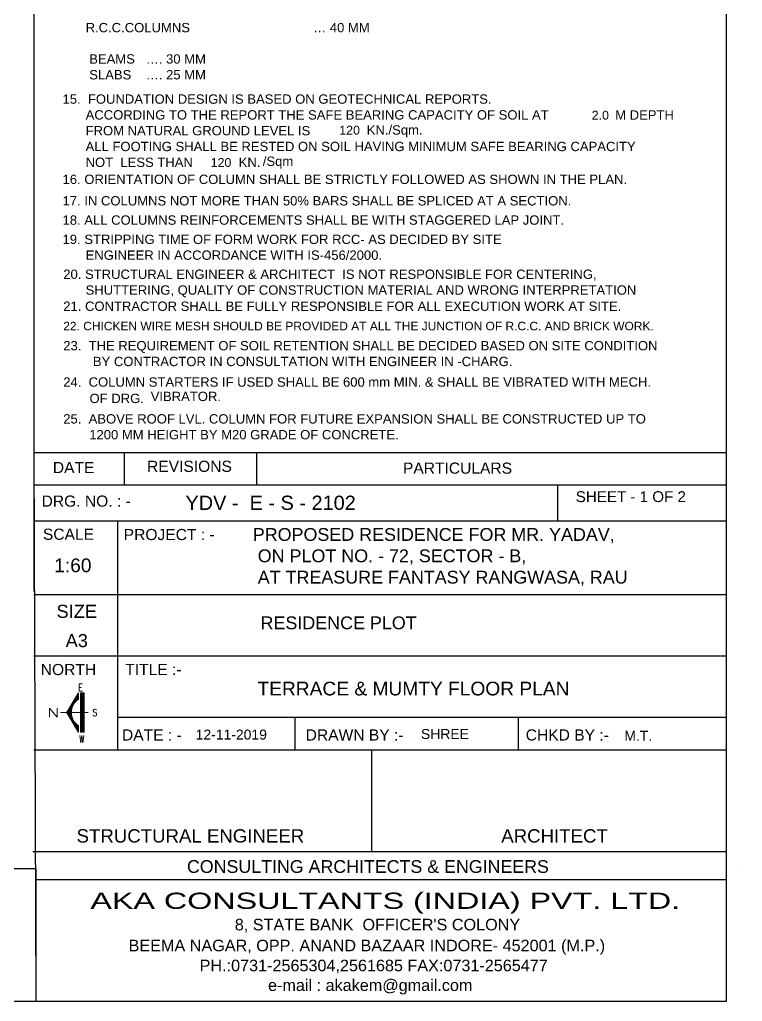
# Model space of a CAD drawing. Header units: metres. Extents: x 1689 to 2066, y 219 to 408.
# Drawn here: x 1719.74 to 1726.69, y 363.55 to 373 of the extents above; entities that cross this region are included whole.
import ezdxf
from ezdxf.enums import TextEntityAlignment as Align

# ---------------------------------------------------------------- set-up
doc = ezdxf.new("R2010")
doc.units = ezdxf.units.M
doc.header["$LTSCALE"] = 1.5
doc.layers.add('COL', color=4, linetype='Continuous', lineweight=25)
doc.layers.add('FORMAT - STR', color=7, linetype='Continuous', lineweight=25)
doc.layers.add('LETTER', color=7, linetype='Continuous')
doc.layers.add('T-Text', color=7, linetype='Continuous')
doc.styles.add('A1', font='arial.ttf', dxfattribs={"height": 0.225})
doc.styles.add('PRADEEP - STR', font='swissel.ttf')
doc.styles.add('ROMAND', font='arial.ttf')
doc.styles.add('ROMANS', font='romans', dxfattribs={"width": 0.8})
doc.styles.add('ROMANT', font='romant', dxfattribs={"height": 0.4})

# ---------------------------------------------------------------- blocks, each defined once
blk = doc.blocks.new('A$C3A620828')
at = {"color": 125, "lineweight": 25, "ltscale": 100}
for p, q in [((0, 1.718), (-3.7121, 1.718)), ((0, 1.5691), (-3.6971, 1.5691)), ((0, 0.9176), (-3.6971, 0.9176))]:
    blk.add_line(p, q, dxfattribs=at)
at = {"layer": 'COL'}
for p, q in [((-3.7076, 3.8567), (-3.6971, 0.9176)), ((0, 1.9089), (0, 0.9176))]:
    blk.add_line(p, q, dxfattribs=at)
at = {"layer": 'Defpoints', "color": 1, "linetype": 'Continuous', "lineweight": 30}
blk.add_line((0.0859, 1.6321), (0.0859, 1.6321), dxfattribs=at)
at = {"layer": 'FORMAT - STR'}
for p, q in [((-3.7076, 3.8567), (0, 3.8567)), ((-3.2235, 3.8567), (-3.2235, 3.6848)), ((-2.5153, 3.8567), (-2.5153, 3.6848)), ((-3.7076, 3.6848), (0, 3.6848)), ((-0.9039, 3.6848), (-0.9039, 3.491)), ((-3.7076, 3.491), (0, 3.491)), ((-3.26, 3.491), (-3.26, 2.2624)), ((0, 3.0945), (-3.7076, 3.0945)), ((0, 2.7661), (-3.7076, 2.7661)), ((0, 2.4378), (-3.26, 2.4378)), ((-2.3101, 2.4378), (-2.3101, 2.2624)), ((-1.1142, 2.4378), (-1.1142, 2.2624)), ((0, 2.2624), (-3.7076, 2.2624)), ((-1.8982, 1.718), (-1.8982, 2.2624)), ((0, 1.718), (-3.7121, 1.718))]:
    blk.add_line(p, q, dxfattribs=at)
at = {"layer": 'FORMAT - STR', "ltscale": 3, "style": 'PRADEEP - STR'}
for s, height, p in [('DATE', 0.05974, (-3.6055, 3.7469)), ('REVISIONS', 0.05974, (-3.1013, 3.7536)), ('PARTICULARS', 0.059738, (-1.7311, 3.7438)), ('DRG. NO. : -', 0.059738, (-3.6657, 3.5672)), ('SCALE', 0.05974, (-3.6587, 3.3898)), ('PROJECT : -', 0.059738, (-3.226, 3.3882)), ('NORTH', 0.05974, (-3.6702, 2.6651)), ('TITLE :-', 0.05974, (-3.2177, 2.6653)), ('DATE : -', 0.05974, (-3.2353, 2.3148)), ('DRAWN BY :-    ', 0.059738, (-2.252, 2.3148)), ('CHKD BY :-', 0.05974, (-1.0738, 2.3148)), ('STRUCTURAL ENGINEER', 0.071364, (-3.4784, 1.7683)), ('ARCHITECT', 0.07136, (-1.2048, 1.7683))]:
    blk.add_text(s, height=height, dxfattribs=at).set_placement(p)
at = {"layer": 'FORMAT - STR', "color": 4, "ltscale": 3, "char_height": 0.068589, "width": 2.451607, "attachment_point": 1, "rotation": 0.0023, "style": 'PRADEEP - STR'}
for s, insert in [('\\pxql;{\\fArial|b0|i0|c0|p34;\\C256;PROPOSED RESIDENCE FOR MR. YADAV, \\P ON PLOT NO. - 72, SECTOR - B, \\P AT TREASURE FANTASY RANGWASA, RAU}', (-2.5351, 3.4526)), ('\\pxql;{\\fArial|b0|i0|c0|p34;\\C256;RESIDENCE PLOT}', (-2.4934, 2.9794))]:
    blk.add_mtext(s, dxfattribs=dict(at, insert=insert))
at = {"layer": 'T-Text', "ltscale": 3, "style": 'ROMAND'}
blk.add_text('CONSULTING ARCHITECTS & ENGINEERS ', height=0.068214, dxfattribs=at).set_placement((-2.8875, 1.6057))
at = {"layer": 'T-Text', "ltscale": 3, "style": 'ROMAND', "width": 1.424099}
blk.add_text('AKA CONSULTANTS (INDIA) PVT. LTD.', height=0.086818, rotation=0.0023, dxfattribs=at).set_placement((-3.4046, 1.4131), (-0.2472, 1.4132), align=Align.FIT)
at = {"layer": 'T-Text', "ltscale": 3, "style": 'A1'}
for s, p in [("8, STATE BANK  OFFICER'S COLONY", (-2.6314, 1.2978)), ('BEEMA NAGAR, OPP. ANAND BAZAAR INDORE- 452001 (M.P.)', (-3.1999, 1.1857)), ('PH.:0731-2565304,2561685 FAX:0731-2565477', (-2.8197, 1.0788)), ('e-mail : akakem@gmail.com', (-2.4533, 0.9733))]:
    blk.add_text(s, height=0.062013, rotation=0.0023, dxfattribs=at).set_placement(p)
blk = doc.blocks.new('*X3')
at = {"color": 0}
for p, q in [((48396, 10594), (49241, 10594)), ((48449, 10625), (49189, 10625)), ((48501, 10656), (49136, 10656)), ((48554, 10688), (49084, 10688)), ((48606, 10719), (49031, 10719)), ((48659, 10750), (48978, 10750)), ((48712, 10781), (48926, 10781)), ((48764, 10812), (48873, 10812)), ((48817, 10844), (48821, 10844)), ((47703, 10031), (49939, 10031)), ((47712, 10188), (48065, 10188)), ((47765, 10219), (48088, 10219)), ((47818, 10250), (48113, 10250)), ((47870, 10281), (48140, 10281)), ((47923, 10312), (48170, 10312)), ((47975, 10344), (48203, 10344)), ((48028, 10375), (48240, 10375)), ((48081, 10406), (48281, 10406)), ((48133, 10438), (48327, 10438)), ((48186, 10469), (48380, 10469)), ((48238, 10500), (48444, 10500)), ((48291, 10531), (48524, 10531)), ((48343, 10562), (48641, 10562)), ((48996, 10562), (49294, 10562)), ((49114, 10531), (49347, 10531)), ((49194, 10500), (49399, 10500)), ((49257, 10469), (49452, 10469)), ((49310, 10438), (49504, 10438)), ((49357, 10406), (49557, 10406)), ((49398, 10375), (49609, 10375)), ((49434, 10344), (49662, 10344)), ((49467, 10312), (49715, 10312)), ((49497, 10281), (49767, 10281)), ((49525, 10250), (49820, 10250)), ((49550, 10219), (49872, 10219)), ((49572, 10188), (49925, 10188)), ((47703, 10000), (49939, 10000)), ((47703, 9969), (49939, 9969)), ((47703, 9906), (49939, 9906)), ((47703, 9875), (49939, 9875))]:
    blk.add_line(p, q, dxfattribs=at)
blk = doc.blocks.new('NORTH')
at = {"lineweight": 20}
for p, q in [((0.14, 1.804), (-0.523, 0.687)), ((0.14, 1.445), (0.14, 1.804)), ((0.14, -0.43), (-0.523, 0.687)), ((0.14, -0.071), (0.14, -0.43))]:
    blk.add_line(p, q, dxfattribs=at)
at = {"color": 1, "lineweight": 20}
blk.add_line((0.687, 0.687), (-0.879, 0.687), dxfattribs=at)
at = {"lineweight": 20}
for points in [[(0.267, 1.807), (0.372, 1.807), (0.372, -0.429), (0.267, -0.429)], [(0.412, -0.429), (0.412, 1.807), (0.472, 1.807), (0.472, -0.429)]]:
    blk.add_lwpolyline(points, close=True, dxfattribs=at)
for start, end in [(124.5364, 180), (180, 235.4636)]:
    blk.add_arc((0.662, 0.687), 0.92, start, end, dxfattribs=at)
at = {"lineweight": 20, "xscale": 0.001, "yscale": 0.001, "zscale": 0.001, "rotation": 90}
blk.add_blockref('*X3', (10.321, -48.132), dxfattribs=at)
at = {"color": 1, "lineweight": 20, "style": 'ROMANS'}
for s, width, p, p2 in [('E', 0.865261, (0.127, 1.906), (0.407, 1.906)), ('S', 0.865261, (0.936, 0.48), (1.217, 0.48)), ('W', 0.668611, (0.197, -1.026), (0.477, -1.026))]:
    blk.add_text(s, height=0.4, dxfattribs=dict(at, width=width)).set_placement(p, p2, align=Align.FIT)
at = {"color": 1, "lineweight": 20, "style": 'ROMANT', "width": 1.5}
blk.add_text('N', height=0.5, dxfattribs=at).set_placement((-1.636, 0.427))
blk = doc.blocks.new('A$C4C8860FA')
at = {"layer": 'LETTER', "color": 7, "xscale": 0.1413310012124444, "yscale": 0.1413310012124444, "zscale": 0.1413310012124444}
blk.add_blockref('NORTH', (-0.3322, 0.2059), dxfattribs=at)
at = {"layer": 'FORMAT - STR', "color": 6, "ltscale": 3, "style": 'PRADEEP - STR'}
for s, p in [('SIZE', (-0.3257, 1.0625)), ('A3', (-0.3257, 0.8274))]:
    blk.add_text(s, height=0.10463, dxfattribs=at).set_placement(p, align=Align.CENTER)

msp = doc.modelspace()

# ---------------------------------------------------------------- linework, layer by layer
at = {"layer": 'COL'}
msp.add_lwpolyline([(1719.89263, 363.54676), (1716.72848, 363.54676), (1716.72848, 364.82702), (1719.89263, 364.82702)], close=True, dxfattribs=at)
at = {"layer": 'FORMAT - STR'}
for p, q in [((1719.87422, 381.36666), (1719.87422, 367.49197)), ((1726.53715, 381.36676), (1726.53715, 366.56396))]:
    msp.add_line(p, q, dxfattribs=at)
msp.add_lwpolyline([(1726.53715, 381.36676), (1726.53715, 363.54676), (1701.33715, 363.54676), (1701.33715, 381.36676)], close=True, dxfattribs=at)
msp.add_lwpolyline([(1726.53715, 381.36676), (1726.53715, 363.54676), (1701.33715, 363.54676), (1701.33715, 381.36676)], close=True, dxfattribs=at)

# ---------------------------------------------------------------- block references
at = {"layer": 'COL'}
for name, p, xscale, yscale, zscale in [('A$C3A620828', (1726.53715, 361.89756), 1.797243318138703, 1.797243318138703, 1.797243318138703), ('A$C4C8860FA', (1720.67816, 365.96365), 1.200000000001644, 1.200000000001644, 1.200000000001644)]:
    msp.add_blockref(name, p, dxfattribs=dict(at, xscale=xscale, yscale=yscale, zscale=zscale))

# ---------------------------------------------------------------- texts
at = {"layer": 'FORMAT - STR', "style": 'PRADEEP - STR'}
for s, height, p in [('      R.C.C.COLUMNS                                  … 40 MM', 0.0898364, (1720.16344, 372.87555)), ('       BEAMS   …. 30 MM', 0.0898364, (1720.16344, 372.57373)), ('       SLABS    …. 25 MM', 0.0898364, (1720.16344, 372.42163)), ('15.  FOUNDATION DESIGN IS BASED ON GEOTECHNICAL REPORTS.', 0.0898364, (1720.15062, 372.18748)), ('      ACCORDING TO THE REPORT THE SAFE BEARING CAPACITY OF SOIL AT', 0.0898364, (1720.16344, 372.03538)), (' M DEPTH', 0.089839, (1725.43328, 372.03448)), ('      FROM NATURAL GROUND LEVEL IS', 0.0898386, (1720.16344, 371.88328)), (' KN./Sqm.', 0.089839, (1723.04254, 371.89049)), ('      ALL FOOTING SHALL BE RESTED ON SOIL HAVING MINIMUM SAFE BEARING CAPACITY', 0.0898386, (1720.16344, 371.73119)), ('/Sqm', 0.089839, (1722.07725, 371.58889)), ('      NOT  LESS THAN', 0.0898386, (1720.16344, 371.57909)), ('KN.', 0.089839, (1721.84554, 371.57909)), ('16. ORIENTATION OF COLUMN SHALL BE STRICTLY FOLLOWED AS SHOWN IN THE PLAN.', 0.0898386, (1720.15062, 371.41496)), ('17. IN COLUMNS NOT MORE THAN 50%%% BARS SHALL BE SPLICED AT A SECTION.', 0.0898386, (1720.15062, 371.20831)), ('18. ALL COLUMNS REINFORCEMENTS SHALL BE WITH STAGGERED LAP JOINT.', 0.0898386, (1720.15062, 371.02281)), ('19. STRIPPING TIME OF FORM WORK FOR RCC- AS DECIDED BY SITE', 0.0898386, (1720.15062, 370.83731)), ('      ENGINEER IN ACCORDANCE WITH IS-456/2000.', 0.0898386, (1720.16344, 370.68521)), ('20. STRUCTURAL ENGINEER & ARCHITECT  IS NOT RESPONSIBLE FOR CENTERING,', 0.0898386, (1720.15736, 370.5013)), ('      SHUTTERING, QUALITY OF CONSTRUCTION MATERIAL AND WRONG INTERPRETATION', 0.0898386, (1720.16344, 370.3492)), ('21. CONTRACTOR SHALL BE FULLY RESPONSIBLE FOR ALL EXECUTION WORK AT SITE.', 0.0898386, (1720.15736, 370.19353)), ('22. CHICKEN WIRE MESH SHOULD BE PROVIDED AT ALL THE JUNCTION OF R.C.C. AND BRICK WORK.', 0.0824427, (1720.15736, 370.00616)), ('23.  THE REQUIREMENT OF SOIL RETENTION SHALL BE DECIDED BASED ON SITE CONDITION', 0.0898386, (1720.15736, 369.81366)), ('        BY CONTRACTOR IN CONSULTATION WITH ENGINEER IN -CHARG.', 0.0898386, (1720.16344, 369.66156)), ('24.  COLUMN STARTERS IF USED SHALL BE 600 mm MIN. & SHALL BE VIBRATED WITH MECH.', 0.0898386, (1720.15736, 369.46366)), ('       VIBRATOR.', 0.0898386, (1720.75471, 369.32535)), ('      OF DRG.', 0.0898386, (1720.20129, 369.30608)), ('25.  ABOVE ROOF LVL. COLUMN FOR FUTURE EXPANSION SHALL BE CONSTRUCTED UP TO', 0.0898386, (1720.15736, 369.10908)), ('       1200 MM HEIGHT BY M20 GRADE OF CONCRETE.', 0.0898386, (1720.16344, 368.95698))]:
    msp.add_text(s, height=height, dxfattribs=at).set_placement(p)
at = {"layer": 'FORMAT - STR', "color": 3, "style": 'PRADEEP - STR'}
for s, p in [('2.0', (1725.2422, 372.03448)), ('120', (1722.81328, 371.89049)), ('120', (1721.57619, 371.57909))]:
    msp.add_text(s, height=0.085171, dxfattribs=at).set_placement(p)
at = {"layer": 'FORMAT - STR', "color": 4, "ltscale": 3, "style": 'PRADEEP - STR'}
msp.add_text('YDV -  E - S - 2102', height=0.137109, rotation=0.002289, dxfattribs=at).set_placement((1721.33311, 368.27769))
at = {"layer": 'FORMAT - STR', "color": 1, "ltscale": 3, "style": 'PRADEEP - STR'}
for s, height, p in [('SHEET - 1 OF 2', 0.1042316, (1725.08889, 368.35325)), ('M.T.', 0.095976, (1725.55625, 366.05574))]:
    msp.add_text(s, height=height, dxfattribs=at).set_placement(p)
at = {"layer": 'FORMAT - STR', "color": 1, "style": 'PRADEEP - STR'}
for s, p in [('1:60', (1720.24961, 367.67798)), ('TERRACE & MUMTY FLOOR PLAN', (1723.52701, 366.49173))]:
    msp.add_text(s, height=0.132, rotation=0.002289, dxfattribs=at).set_placement(p, align=Align.CENTER)
at = {"layer": 'FORMAT - STR', "color": 4, "ltscale": 3, "style": 'PRADEEP - STR'}
msp.add_text('12-11-2019', height=0.095976, dxfattribs=at).set_placement((1721.43122, 366.06691))
at = {"layer": 'FORMAT - STR', "color": 50, "ltscale": 3, "style": 'PRADEEP - STR'}
msp.add_text('SHREE', height=0.095976, dxfattribs=at).set_placement((1723.59915, 366.07241))

doc.saveas('drawing.dxf')
